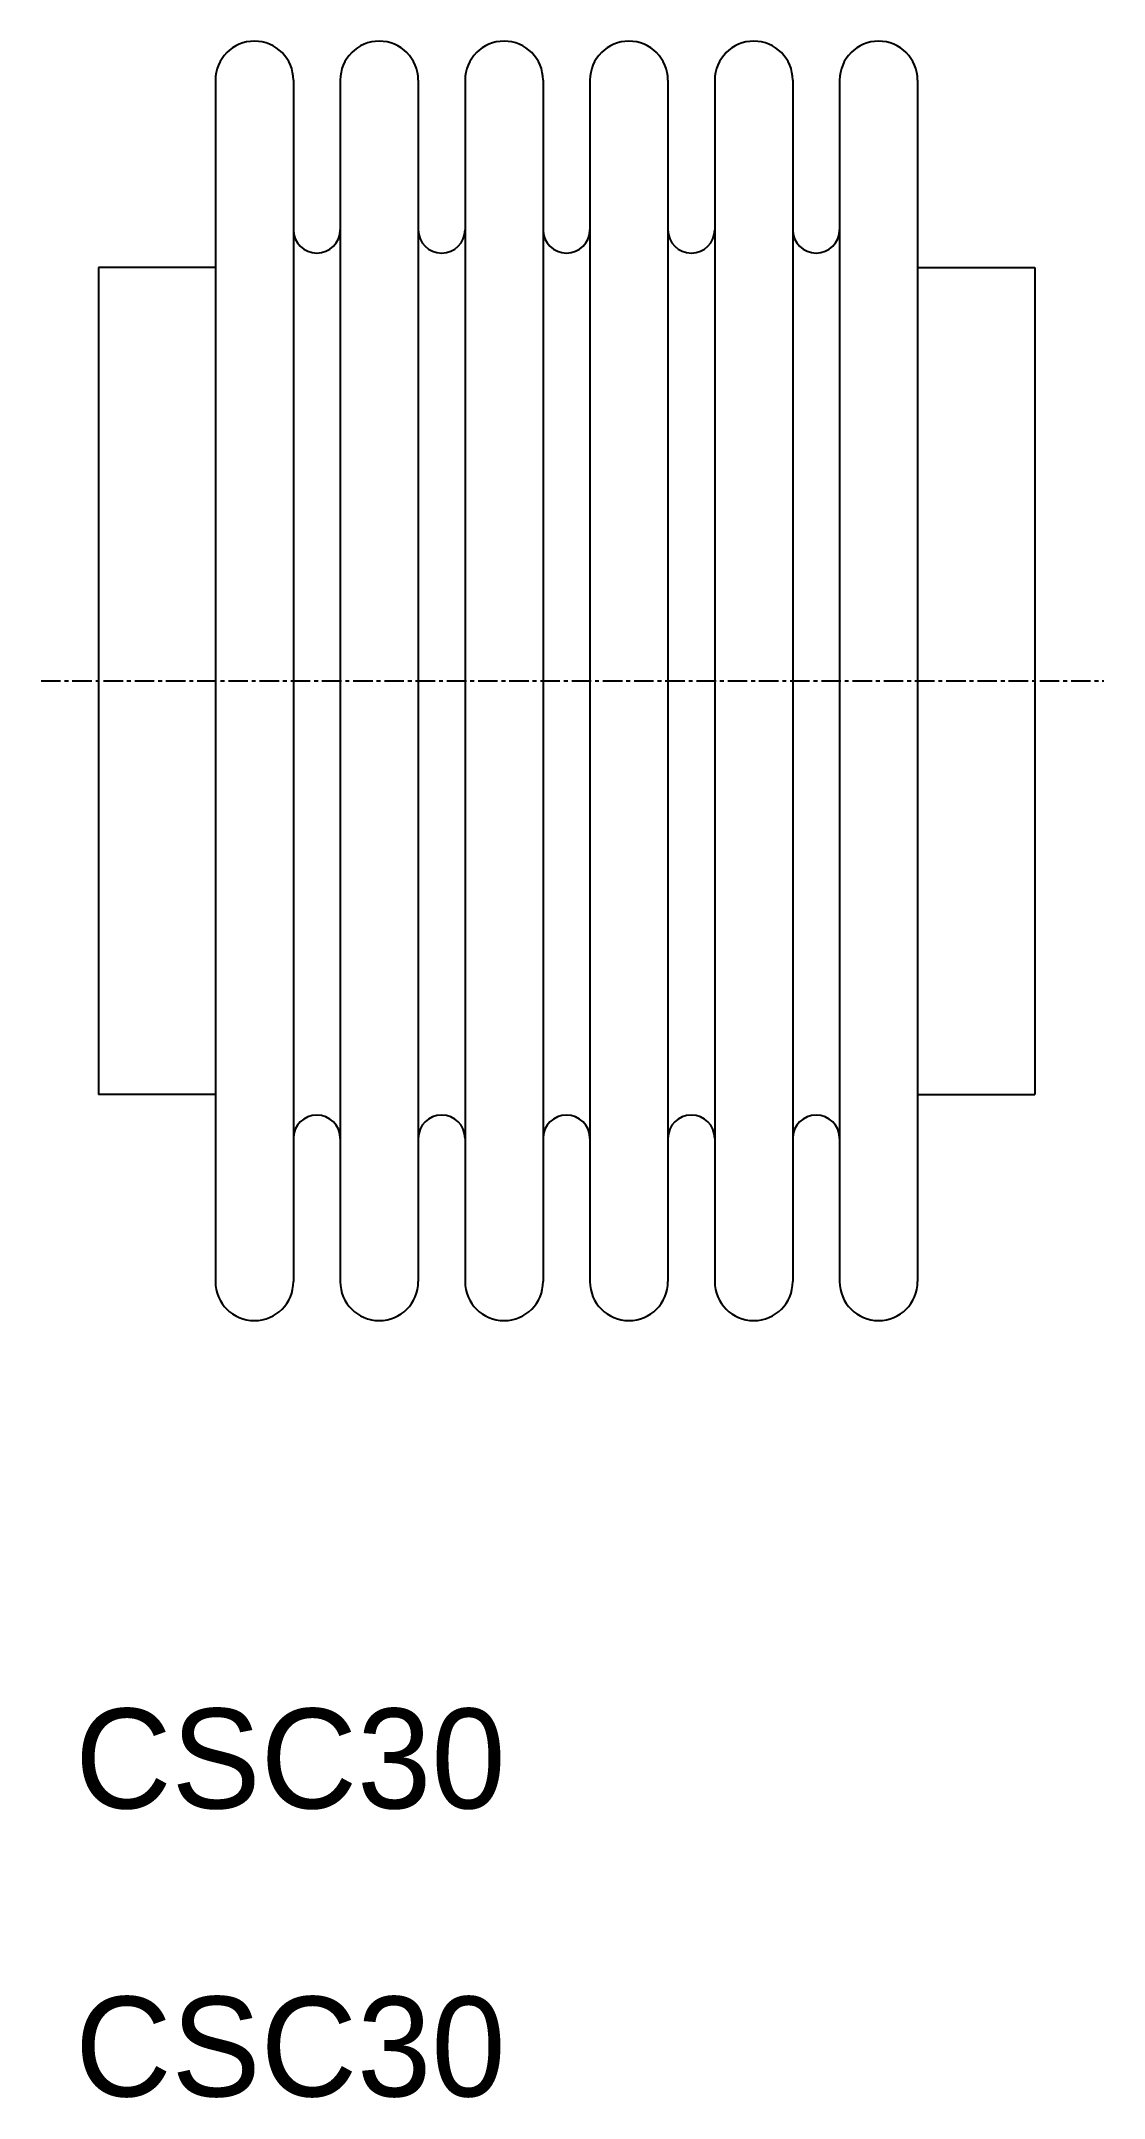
# Model space of a CAD drawing. Extents: x 195 to 263, y 71 to 203.
import ezdxf

# ---------------------------------------------------------------- set-up
doc = ezdxf.new("R2010")
doc.units = 0
doc.linetypes.add('CENTER', pattern=[2, 1.25, -0.25, 0.25, -0.25])
doc.layers.get('0').update_dxf_attribs({"linetype": 'CONTINUOUS'})
doc.layers.add('CENTER', color=1, linetype='CENTER')

msp = doc.modelspace()

# ---------------------------------------------------------------- linework, layer by layer
for p, q in [((205.82, 200.15), (205.82, 123.15)), ((210.82, 200.15), (210.82, 123.15)), ((213.82, 200.15), (213.82, 123.15)), ((218.82, 200.15), (218.82, 123.15)), ((221.82, 200.15), (221.82, 123.15)), ((226.82, 200.15), (226.82, 123.15)), ((229.82, 200.15), (229.82, 123.15)), ((234.82, 200.15), (234.82, 123.15)), ((237.82, 200.15), (237.82, 123.15)), ((242.82, 200.15), (242.82, 123.15)), ((245.82, 200.15), (245.82, 123.15)), ((250.82, 200.15), (250.82, 123.15)), ((198.32, 188.15), (198.32, 135.15)), ((205.82, 188.15), (198.32, 188.15)), ((250.82, 188.15), (258.32, 188.15)), ((258.32, 188.15), (258.32, 135.15)), ((205.82, 180.9), (205.82, 180.9)), ((205.82, 161.65), (205.82, 161.65)), ((205.82, 135.15), (198.32, 135.15)), ((250.82, 135.15), (258.32, 135.15))]:
    msp.add_line(p, q)
for centre, radius, start, end in [((208.32, 200.15), 2.5, 0, 180), ((216.32, 200.15), 2.5, 0, 180), ((224.32, 200.15), 2.5, 0, 180), ((232.32, 200.15), 2.5, 0, 180), ((240.32, 200.15), 2.5, 0, 180), ((248.32, 200.15), 2.5, 0, 180), ((212.32, 190.57), 1.5, 180, 0), ((220.32, 190.57), 1.5, 180, 0), ((228.32, 190.57), 1.5, 180, 0), ((236.32, 190.57), 1.5, 180, 0), ((244.32, 190.57), 1.5, 180, 0), ((212.32, 132.33), 1.5, 0, 180), ((220.32, 132.33), 1.5, 0, 180), ((228.32, 132.33), 1.5, 0, 180), ((236.32, 132.33), 1.5, 0, 180), ((244.32, 132.33), 1.5, 0, 180), ((208.32, 123.15), 2.5, 180, 0), ((216.32, 123.15), 2.5, 180, 0), ((224.32, 123.15), 2.5, 180, 0), ((232.32, 123.15), 2.5, 180, 0), ((240.32, 123.15), 2.5, 180, 0), ((248.32, 123.15), 2.5, 180, 0)]:
    msp.add_arc(centre, radius, start, end)
at = {"layer": 'CENTER', "color": 1, "linetype": 'CENTER'}
msp.add_line((194.65, 161.65), (262.75, 161.65), dxfattribs=at)

# ---------------------------------------------------------------- texts
for p in [(196.83, 89.39), (196.83, 70.93)]:
    msp.add_text('CSC30', height=6.4).set_placement(p)

doc.saveas('drawing.dxf')
